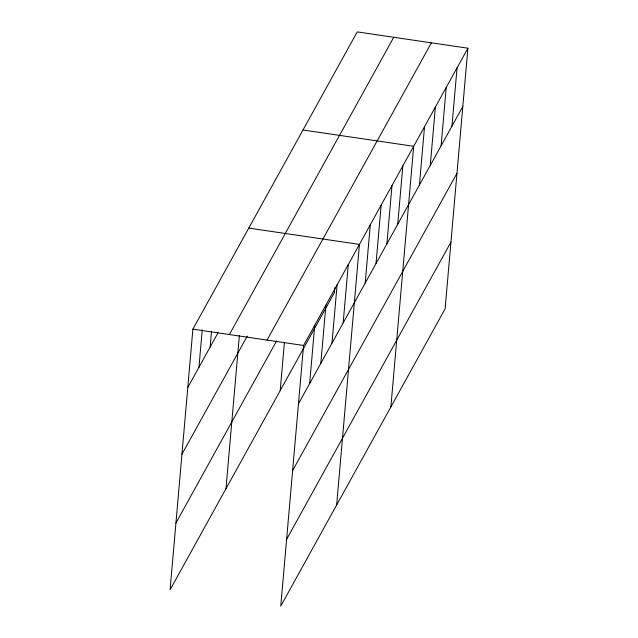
<?xml version="1.0" encoding="UTF-8"?>
<svg xmlns="http://www.w3.org/2000/svg" width="638" height="638" viewBox="0 0 638 638"><rect width="100%" height="100%" fill="white"/><g stroke="black" fill="none" stroke-linecap="round" stroke-linejoin="round"><path stroke-width="0.96" d="M467.909 48.209L303.568 345.469L280.768 606.1L445.109 308.84L467.909 48.209L357.232 31.9L192.891 329.16L170.091 589.791L334.432 292.531L334.862 287.618M198.96 367.273L202.254 329.71M210.141 347.064L211.521 331.242M225.964 488.724L239.37 335.508M280.194 390.623L284.404 342.518M309.645 383.582L314.741 325.252M320.818 363.365L325.922 305.044M331.991 343.156L337.095 284.827M343.164 322.94L348.268 264.618M336.641 505.033L359.449 244.402L248.764 228.093M365.191 283.105L370.295 224.783M376.037 263.486L381.141 205.165M386.883 243.868L391.987 185.546M397.729 224.249L402.833 165.92M390.879 406.932L413.679 146.301L303.002 129.993M419.421 185.012L424.525 126.683M430.267 165.394L435.371 107.064M441.113 145.775L446.217 87.446M451.959 126.157L457.063 67.827M187.787 387.489L218.052 332.741M229.417 334.543L393.758 37.283M181.95 454.248L247.257 336.122M267.043 340.086L431.384 42.826M175.928 523.032L276.605 340.923M298.464 403.798L462.805 106.538M292.627 470.557L456.967 173.297M286.606 539.341L450.946 242.081M192.891 329.16L303.568 345.469"/></g></svg>
